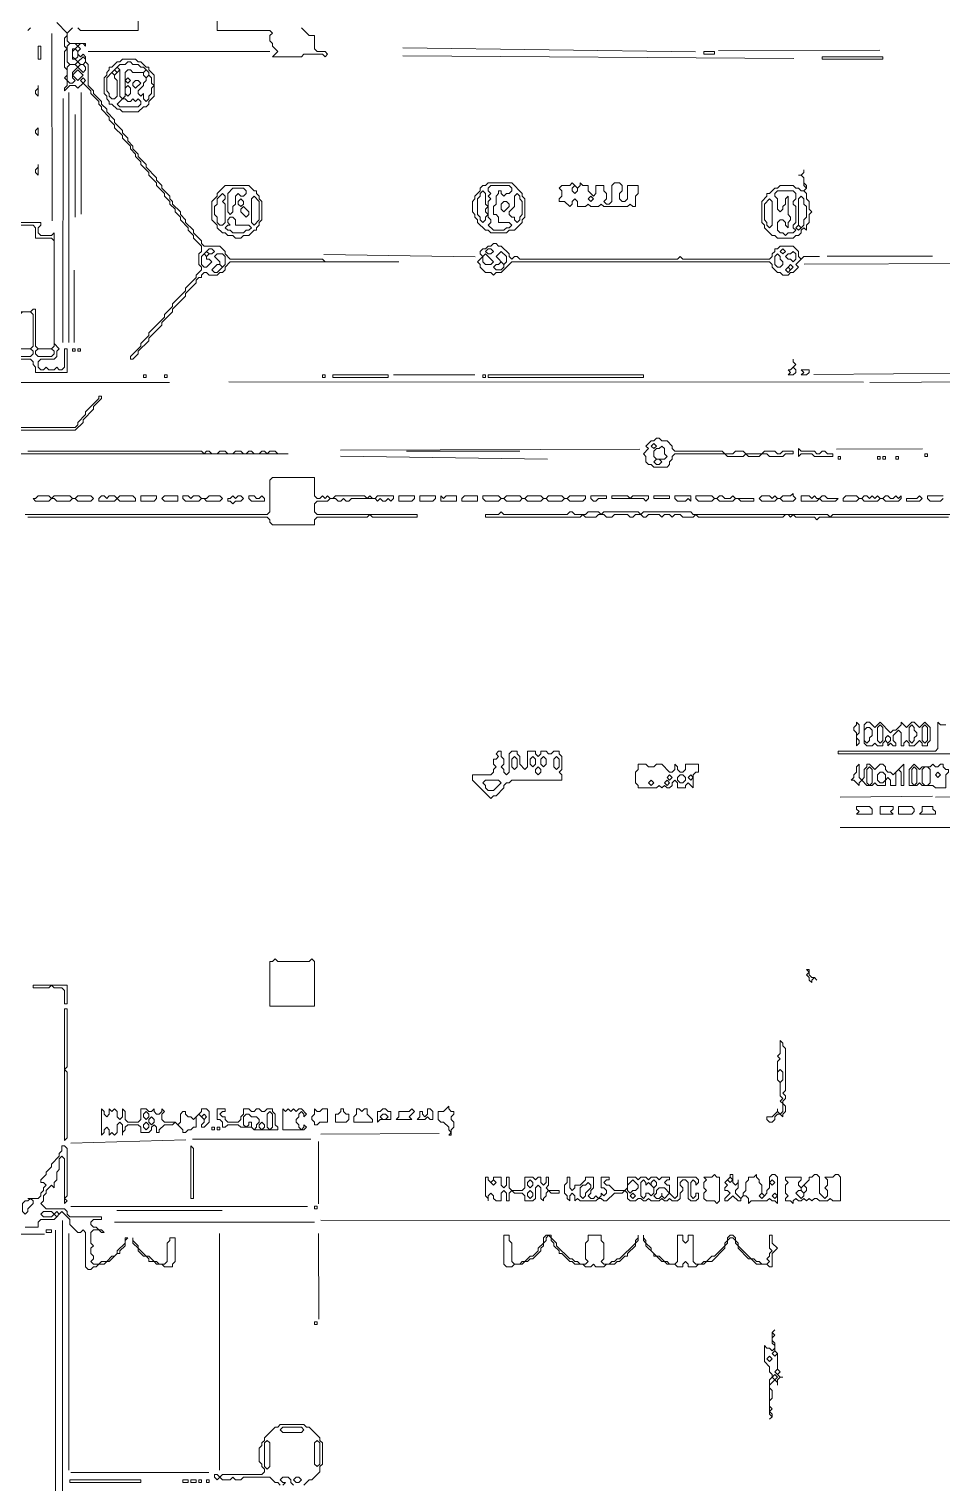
# Model space of a CAD drawing. Extents: x 10 to 1972, y 10 to 1392.
# Drawn here: x 738 to 1086, y 498 to 1050 of the extents above; entities that cross this region are included whole.
import ezdxf

# ---------------------------------------------------------------- set-up
doc = ezdxf.new("R2010")
doc.units = 0
for name, color, linetype, lineweight in [('TEXT_FALLBACK_OUTLINE', 2, 'Continuous', 0), ('TRACE_CURVE', 6, 'Continuous', 0), ('TRACE_STRAIGHT', 5, 'Continuous', 0), ('TRACE_TEXT_SYMBOL', 6, 'Continuous', 0)]:
    doc.layers.add(name, color=color, linetype=linetype, lineweight=lineweight)

msp = doc.modelspace()

# ---------------------------------------------------------------- linework, layer by layer
at = {"layer": 'TEXT_FALLBACK_OUTLINE', "color": 2}
for points in [[(1087, 786), (1085, 786), (1084, 787), (1084, 777), (1083, 776), (1046, 776), (1046, 775), (1189, 775)], [(943, 614), (943, 612), (942, 611), (942, 608), (943, 607), (943, 606), (944, 605), (944, 607), (945, 608), (946, 607), (946, 605), (947, 606), (948, 605), (954, 605), (955, 606), (956, 606), (957, 605), (958, 605), (961, 608), (964, 608), (965, 609), (966, 608), (966, 606), (967, 605), (969, 605), (970, 606), (971, 606), (972, 605), (973, 605), (974, 606), (975, 605), (978, 605), (979, 606), (980, 605), (981, 605), (982, 606), (983, 605), (985, 605), (986, 606), (986, 608), (987, 609), (987, 610), (986, 611), (986, 612), (987, 613), (988, 613), (989, 612), (989, 606), (990, 605), (992, 605), (993, 606), (993, 608), (992, 608), (992, 607), (991, 606), (990, 607), (990, 612), (991, 613), (992, 612), (992, 611), (993, 612), (993, 613), (992, 614), (985, 614)], [(985, 614), (985, 607), (984, 606), (982, 608), (982, 611), (981, 611), (980, 612), (981, 613), (982, 613), (982, 614), (979, 614), (978, 613), (977, 614), (975, 614), (974, 613), (973, 614), (971, 614), (970, 613), (969, 614), (966, 614), (966, 610), (965, 609), (961, 609), (959, 611), (958, 611), (957, 612), (958, 613), (959, 613), (959, 614), (956, 614), (956, 610), (957, 610), (958, 609), (958, 608), (957, 607), (956, 608), (956, 607), (955, 606), (954, 607), (953, 606), (952, 606), (951, 607), (952, 608), (952, 609), (953, 610), (953, 614), (950, 614), (950, 613), (948, 611), (946, 611), (946, 610), (945, 609), (944, 610), (944, 614), (943, 614)]]:
    msp.add_lwpolyline(points, dxfattribs=at)
for points in [[(1053, 787), (1053, 786), (1052, 785), (1052, 784), (1053, 783), (1053, 778), (1054, 779), (1054, 780), (1053, 781), (1053, 782), (1054, 783), (1054, 786)], [(1057, 787), (1056, 786), (1056, 779), (1057, 778), (1059, 778), (1060, 779), (1061, 778), (1063, 778), (1063, 779), (1064, 780), (1065, 779), (1065, 778), (1066, 779), (1067, 778), (1068, 778), (1068, 779), (1067, 780), (1067, 782), (1069, 784), (1070, 783), (1070, 778), (1071, 778), (1071, 779), (1072, 780), (1073, 779), (1073, 778), (1075, 778), (1077, 780), (1078, 779), (1078, 778), (1080, 778), (1080, 779), (1081, 780), (1081, 785), (1079, 787), (1077, 785), (1075, 787), (1074, 787), (1072, 785), (1070, 787), (1070, 786), (1068, 784), (1067, 784), (1066, 783), (1062, 787), (1060, 785), (1058, 787)], [(1056, 784), (1057, 785), (1058, 785), (1059, 784), (1059, 782), (1058, 781), (1058, 780), (1057, 779), (1056, 780)], [(1061, 785), (1062, 786), (1063, 785), (1063, 780), (1062, 779), (1061, 780)], [(1073, 785), (1074, 786), (1075, 785), (1075, 784), (1076, 783), (1076, 782), (1075, 781), (1075, 780), (1074, 779), (1073, 780)], [(1078, 785), (1079, 786), (1080, 785), (1080, 780), (1079, 779), (1078, 780)], [(1064, 781), (1065, 782), (1066, 781), (1066, 780), (1065, 779), (1064, 780)], [(917, 776), (916, 775), (917, 774), (916, 773), (915, 773), (915, 771), (916, 770), (915, 769), (915, 768), (914, 767), (907, 767), (907, 765), (914, 758), (915, 759), (916, 759), (919, 762), (919, 763), (920, 764), (921, 764), (922, 765), (941, 765), (941, 767), (940, 768), (941, 769), (941, 774), (940, 775), (940, 776), (938, 776), (937, 775), (936, 775), (935, 776), (933, 776), (933, 775), (932, 774), (931, 775), (931, 776), (928, 776), (928, 770), (927, 769), (925, 771), (925, 774), (924, 775), (924, 776), (922, 776), (921, 775), (921, 768), (920, 767), (919, 768), (919, 769), (918, 770), (919, 771), (919, 773), (918, 774), (918, 776)], [(922, 773), (923, 774), (924, 773), (924, 770), (923, 769), (922, 770)], [(929, 773), (930, 774), (931, 773), (931, 771), (930, 770), (929, 771)], [(933, 773), (934, 774), (935, 773), (935, 771), (934, 770), (933, 771)], [(938, 773), (939, 774), (940, 773), (940, 770), (939, 769), (938, 770)], [(931, 769), (932, 770), (933, 769), (933, 768), (932, 767), (931, 768)], [(970, 771), (970, 769), (969, 768), (969, 764), (970, 763), (970, 762), (977, 762), (978, 763), (979, 762), (980, 763), (981, 762), (982, 762), (983, 763), (983, 764), (984, 765), (985, 764), (985, 762), (988, 762), (988, 763), (989, 764), (991, 762), (991, 767), (992, 768), (993, 768), (993, 771), (988, 771), (988, 769), (987, 768), (986, 768), (985, 769), (985, 770), (984, 771), (984, 769), (983, 768), (982, 768), (979, 771), (977, 771), (976, 770), (974, 770), (973, 771)], [(1054, 771), (1053, 770), (1053, 768), (1052, 767), (1052, 766), (1051, 765), (1052, 765), (1054, 763), (1054, 764), (1055, 765), (1057, 763), (1059, 763), (1060, 764), (1061, 763), (1064, 763), (1064, 765), (1065, 766), (1066, 765), (1066, 763), (1068, 763), (1068, 768), (1069, 769), (1070, 768), (1070, 763), (1071, 763), (1071, 771), (1067, 767), (1066, 768), (1065, 768), (1064, 769), (1064, 770), (1063, 771), (1062, 771), (1060, 769), (1058, 771), (1057, 771), (1057, 770), (1056, 769), (1056, 766), (1055, 765), (1054, 766)], [(1057, 769), (1058, 770), (1059, 769), (1059, 764), (1058, 763), (1057, 764)], [(1075, 771), (1073, 769), (1073, 763), (1076, 763), (1077, 764), (1078, 763), (1082, 763), (1083, 762), (1087, 762), (1087, 767), (1088, 768), (1088, 769), (1087, 769), (1086, 770), (1086, 771), (1085, 771), (1084, 770), (1083, 770), (1082, 771), (1081, 770), (1078, 770), (1077, 769)], [(1074, 769), (1075, 770), (1076, 769), (1076, 764), (1075, 763), (1074, 764)], [(1078, 769), (1079, 770), (1080, 770), (1081, 769), (1081, 764), (1080, 763), (1079, 763), (1078, 764)], [(911, 764), (912, 765), (917, 765), (918, 764), (915, 761), (913, 761), (912, 762), (912, 763)], [(974, 764), (975, 765), (976, 764), (975, 763)], [(980, 764), (981, 765), (982, 764), (981, 763)], [(981, 766), (982, 767), (983, 766), (982, 765)], [(985, 766), (986, 767), (987, 767), (988, 766), (988, 765), (987, 764), (986, 764), (985, 765)], [(989, 766), (990, 767), (991, 766), (990, 765)], [(1061, 767), (1062, 768), (1063, 768), (1064, 767), (1064, 765), (1063, 764), (1062, 764), (1061, 765)], [(1083, 767), (1084, 768), (1085, 767), (1084, 766)], [(1053, 755), (1053, 754), (1054, 753), (1053, 752), (1059, 752), (1059, 754), (1058, 755)], [(1062, 755), (1062, 752), (1067, 752), (1066, 753), (1067, 754), (1067, 755)], [(1069, 755), (1069, 752), (1074, 752), (1075, 753), (1075, 754), (1074, 755)], [(1078, 755), (1078, 753), (1077, 752), (1083, 752), (1083, 753), (1082, 754), (1082, 755)], [(810, 640), (810, 636), (811, 636), (812, 635), (812, 633), (813, 633), (814, 634), (818, 634), (819, 633), (823, 633), (824, 632), (833, 632), (833, 633), (832, 634), (832, 638), (831, 639), (831, 640), (829, 640), (828, 639), (827, 639), (826, 640), (825, 640), (824, 639), (823, 639), (822, 640), (820, 640), (820, 638), (819, 637), (819, 636), (818, 635), (814, 635), (813, 636), (813, 637), (812, 637), (811, 638), (812, 639), (813, 639), (813, 640)], [(820, 637), (821, 638), (822, 638), (823, 637), (825, 637), (826, 636), (826, 635), (825, 634), (825, 633), (824, 632), (823, 633), (823, 635), (822, 635), (822, 634), (821, 633), (820, 634)], [(829, 638), (830, 639), (831, 638), (831, 633), (830, 632), (829, 633)], [(835, 640), (835, 632), (843, 632), (844, 633), (843, 634), (843, 633), (842, 632), (841, 633), (841, 634), (840, 635), (840, 636), (841, 637), (841, 638), (842, 639), (843, 638), (843, 637), (844, 638), (842, 640), (841, 640), (840, 639), (839, 640), (838, 639), (837, 640), (836, 639)], [(847, 640), (847, 638), (846, 637), (846, 636), (847, 635), (847, 634), (848, 634), (849, 635), (852, 635), (852, 640), (850, 640), (849, 639), (848, 639)], [(808, 633), (809, 633), (809, 632), (808, 632)], [(810, 633), (811, 633), (811, 632), (810, 632)], [(826, 634), (827, 635), (828, 634), (828, 633), (827, 632), (826, 633)], [(912, 614), (912, 607), (913, 606), (913, 605), (913, 607), (914, 608), (915, 607), (915, 606), (916, 605), (918, 605), (918, 608), (919, 609), (920, 608), (920, 605), (921, 605), (921, 608), (922, 609), (923, 608), (926, 608), (927, 607), (927, 605), (930, 605), (931, 606), (931, 610), (932, 611), (933, 610), (933, 606), (934, 605), (934, 606), (935, 607), (935, 608), (936, 609), (937, 608), (940, 608), (940, 609), (936, 609), (935, 610), (936, 611), (936, 614), (935, 614), (935, 612), (934, 611), (933, 612), (933, 614), (932, 614), (931, 613), (930, 614), (927, 614), (927, 610), (926, 609), (922, 609), (921, 610), (921, 614), (920, 614), (920, 611), (919, 610), (918, 611), (918, 614), (915, 614), (915, 613), (914, 612), (913, 613), (913, 614)], [(999, 615), (998, 614), (995, 614), (996, 613), (995, 612), (995, 610), (996, 609), (995, 608), (995, 606), (996, 605), (999, 605), (1000, 604), (1001, 605), (1001, 614), (1000, 614)], [(1005, 615), (1005, 614), (1003, 612), (1004, 611), (1003, 610), (1003, 609), (1004, 609), (1005, 608), (1003, 606), (1003, 605), (1004, 605), (1006, 607), (1008, 605), (1009, 605), (1009, 606), (1010, 607), (1011, 607), (1012, 606), (1012, 604), (1013, 605), (1019, 605), (1020, 606), (1021, 605), (1022, 605), (1023, 604), (1023, 614), (1022, 615), (1021, 615), (1020, 614), (1020, 610), (1019, 609), (1019, 608), (1018, 607), (1017, 608), (1017, 611), (1016, 612), (1016, 613), (1015, 614), (1015, 615), (1014, 614), (1012, 614), (1012, 613), (1011, 612), (1011, 609), (1010, 608), (1010, 607), (1009, 606), (1007, 608), (1007, 609), (1008, 610), (1008, 613), (1008, 612), (1007, 611), (1006, 612), (1006, 615)], [(1004, 613), (1005, 614), (1006, 613), (1005, 612)], [(1037, 615), (1036, 614), (1035, 614), (1035, 613), (1032, 610), (1031, 611), (1031, 612), (1032, 613), (1032, 614), (1026, 614), (1026, 613), (1027, 612), (1026, 611), (1026, 608), (1027, 607), (1026, 606), (1026, 605), (1028, 605), (1029, 604), (1029, 605), (1030, 606), (1031, 605), (1032, 605), (1033, 606), (1034, 605), (1035, 606), (1036, 605), (1037, 606), (1038, 606), (1039, 605), (1042, 605), (1043, 606), (1044, 605), (1047, 605), (1047, 614), (1046, 615), (1045, 615), (1044, 614), (1041, 614), (1042, 613), (1042, 611), (1041, 610), (1042, 609), (1042, 607), (1041, 606), (1039, 608), (1039, 614), (1038, 615)], [(914, 612), (915, 613), (916, 612), (915, 611)], [(928, 612), (929, 613), (930, 612), (930, 611), (929, 610), (928, 611)], [(928, 608), (929, 609), (930, 608), (930, 607), (929, 606), (928, 607)], [(950, 611), (951, 612), (952, 611), (952, 610), (950, 608), (950, 607), (949, 606), (948, 607), (948, 610), (949, 611)], [(968, 613), (970, 611), (970, 610), (969, 609), (968, 609), (967, 608), (966, 609), (966, 611)], [(967, 607), (968, 608), (969, 607), (968, 606)], [(971, 612), (972, 613), (973, 612), (973, 611), (974, 612), (976, 610), (976, 608), (975, 607), (974, 608), (973, 608), (973, 607), (972, 606), (971, 607)], [(975, 612), (976, 613), (977, 612), (977, 611), (976, 610), (975, 611)], [(977, 609), (978, 610), (980, 610), (982, 608), (980, 606), (979, 607), (979, 608), (979, 607), (978, 606), (977, 606), (976, 607), (977, 608)], [(1016, 607), (1017, 608), (1018, 607), (1017, 606)], [(1020, 612), (1021, 613), (1022, 612), (1021, 611)], [(1021, 607), (1022, 608), (1023, 607), (1022, 606)], [(1030, 608), (1031, 609), (1032, 609), (1033, 608), (1033, 607), (1032, 606)], [(1032, 610), (1033, 611), (1034, 610), (1034, 609), (1033, 608), (1032, 609)]]:
    msp.add_lwpolyline(points, close=True, dxfattribs=at)
at = {"layer": 'TRACE_CURVE', "color": 6}
for points in [[(738, 1050), (739, 1051)], [(749, 1053), (753, 1049), (753, 1048), (752, 1047), (752, 1044), (753, 1043), (752, 1042), (752, 1036), (753, 1035), (753, 1033), (752, 1032), (753, 1031), (753, 1029), (752, 1028), (752, 1027), (754, 1029), (756, 1029), (757, 1028), (759, 1030), (762, 1027), (762, 1026)], [(757, 1041), (757, 1042), (758, 1043), (757, 1044), (758, 1045), (759, 1045), (760, 1044), (760, 1045), (754, 1045), (753, 1046), (753, 1049), (755, 1051)], [(757, 1051), (758, 1050), (780, 1050), (780, 1054)], [(810, 1054), (810, 1050), (830, 1050), (831, 1049), (830, 1048), (830, 1046), (831, 1045), (831, 1044), (833, 1042), (831, 1040), (842, 1040), (843, 1041), (850, 1041), (851, 1040), (852, 1041), (851, 1042), (848, 1042), (847, 1043), (847, 1048), (845, 1048), (842, 1051)], [(798, 950), (802, 954), (802, 955), (803, 956), (804, 956), (804, 957), (805, 958), (806, 958), (807, 957), (810, 957), (811, 958), (812, 958), (813, 959), (813, 960), (815, 962), (879, 962), (851, 962), (850, 963), (815, 963), (813, 965), (813, 966), (811, 968), (805, 968), (804, 969), (804, 970), (801, 973), (801, 974), (798, 977), (798, 978), (796, 980), (796, 981), (793, 984), (793, 985), (792, 986), (792, 987), (789, 990), (789, 991), (787, 993), (787, 994), (783, 998), (783, 999), (780, 1002), (780, 1003), (778, 1005), (778, 1006), (776, 1008), (776, 1009), (774, 1011), (774, 1012), (771, 1015), (771, 1016), (768, 1019), (768, 1020), (766, 1022), (766, 1023), (763, 1026), (763, 1027), (761, 1029), (761, 1037), (760, 1038), (760, 1040), (759, 1041), (758, 1040), (757, 1041)], [(762, 1026), (765, 1023), (765, 1022), (766, 1021), (766, 1020), (769, 1017), (769, 1016), (771, 1014), (771, 1013), (774, 1010), (774, 1009), (777, 1006), (777, 1005), (779, 1003), (779, 1002), (781, 1000), (781, 999), (784, 996), (784, 995), (787, 992), (787, 991), (790, 988), (790, 987), (792, 985), (792, 984), (794, 982), (794, 981), (796, 979), (796, 978), (799, 975), (799, 974), (801, 972), (801, 971), (804, 968), (804, 966), (803, 965), (803, 961), (804, 960), (804, 959), (802, 957), (802, 956), (798, 952), (798, 951), (793, 946), (793, 945), (790, 942), (790, 941), (784, 935), (784, 934), (781, 931), (781, 930), (777, 926), (777, 925), (778, 925), (780, 927), (780, 928), (784, 932), (784, 933), (789, 938), (789, 939), (793, 943), (793, 944), (798, 949), (798, 950)], [(742, 975), (743, 976), (743, 977), (694, 977)], [(722, 925), (739, 925), (740, 924), (740, 923), (741, 922), (741, 920), (753, 920), (753, 929), (752, 929), (752, 922), (751, 921), (750, 921), (749, 922), (748, 921), (746, 921), (745, 922), (744, 921), (743, 921), (742, 922), (742, 924), (743, 925), (748, 925), (749, 926), (749, 928), (750, 929), (748, 931), (748, 973), (747, 972), (743, 972), (742, 973), (742, 975)], [(724, 976), (740, 976), (741, 975), (741, 971), (747, 971), (748, 970), (748, 930), (747, 929), (742, 929), (741, 930), (741, 944), (740, 944), (739, 943), (734, 943)], [(712, 898), (756, 898), (759, 901), (759, 902), (763, 906), (763, 907), (766, 910), (766, 911), (765, 911), (765, 910), (760, 905), (760, 904), (757, 901), (757, 900), (756, 899), (712, 899)], [(770, 584), (768, 582), (766, 582), (765, 581), (763, 581), (762, 582), (763, 583), (763, 584), (762, 585), (762, 587), (763, 588), (762, 589), (762, 593), (763, 594), (765, 594), (766, 593), (767, 593), (766, 594), (765, 594), (764, 595), (763, 595), (762, 596), (762, 597), (763, 598), (766, 598), (766, 599), (754, 599), (753, 600), (753, 601), (752, 602), (745, 602), (743, 604), (744, 605), (744, 607), (745, 608), (745, 609), (747, 611), (748, 610), (748, 612), (749, 613), (749, 616), (750, 617), (750, 621), (751, 622), (752, 621), (752, 604), (753, 605), (752, 606), (753, 607), (753, 625), (752, 626), (751, 626), (751, 624), (750, 623), (750, 622), (747, 619), (747, 618), (745, 616), (745, 615), (743, 613), (743, 612), (744, 612), (745, 611), (744, 610)], [(744, 610), (744, 609), (743, 608), (743, 607), (742, 606), (738, 606)], [(737, 595), (742, 595), (742, 597), (743, 598), (748, 598), (751, 601), (754, 598), (754, 596), (757, 593), (758, 593), (759, 594), (760, 593), (760, 580), (761, 579), (762, 579), (763, 580), (764, 580), (765, 581), (767, 581), (768, 582), (769, 582), (772, 585), (773, 585), (773, 586), (775, 588), (775, 590), (776, 591), (775, 591), (775, 589), (772, 586), (772, 585), (771, 584), (770, 584)]]:
    msp.add_lwpolyline(points, dxfattribs=at)
for points in [[(753, 1044), (754, 1045), (756, 1045), (757, 1044), (756, 1043), (755, 1043), (755, 1039), (756, 1039), (757, 1038), (756, 1037), (754, 1037), (753, 1038)], [(755, 1042), (756, 1043), (757, 1042), (757, 1040), (756, 1039), (755, 1040)], [(759, 1040), (760, 1039), (760, 1038), (759, 1037), (758, 1037), (757, 1038)], [(753, 1036), (754, 1037), (756, 1037), (757, 1036), (755, 1034), (755, 1032), (756, 1031), (755, 1030), (754, 1030), (753, 1031)], [(757, 1035), (759, 1033), (757, 1031), (755, 1033)], [(757, 1036), (758, 1037), (759, 1037), (760, 1036), (760, 1035), (759, 1034)], [(758, 1031), (759, 1032), (760, 1031), (759, 1030)], [(804, 964), (805, 965), (806, 964), (806, 963), (807, 963), (808, 962), (806, 960), (805, 960), (804, 961)], [(805, 965), (806, 966), (807, 965), (806, 964)], [(806, 966), (807, 967), (808, 967), (809, 966), (808, 965), (807, 965)], [(809, 964), (810, 965), (812, 965), (813, 964), (813, 961), (812, 960), (811, 961), (811, 962)], [(810, 961), (811, 961), (812, 960), (810, 958), (809, 958), (808, 959)], [(735, 942), (736, 943), (739, 943), (740, 942), (740, 930), (739, 929), (723, 929), (722, 930), (722, 931), (723, 932), (723, 934), (724, 935), (725, 935), (726, 936), (726, 937), (727, 938), (728, 938), (731, 941), (733, 941), (734, 942)], [(721, 928), (722, 929), (739, 929), (740, 928), (740, 927), (739, 926), (722, 926), (721, 927)], [(741, 928), (742, 929), (747, 929), (748, 928), (748, 927), (747, 926), (742, 926), (741, 927)], [(738, 605), (739, 606), (740, 605), (740, 604), (738, 602), (738, 601), (737, 600), (736, 601), (736, 604), (737, 605)], [(743, 600), (744, 601), (747, 601), (748, 600), (747, 599), (744, 599)], [(748, 600), (749, 601), (750, 600), (749, 599)]]:
    msp.add_lwpolyline(points, close=True, dxfattribs=at)
at = {"layer": 'TRACE_STRAIGHT', "color": 5}
for p, q in [((747.16, 1048.87), (747.28, 977.62)), ((761, 1042), (830, 1042)), ((880.62, 1043.31), (991.88, 1041.89)), ((880.63, 1040.29), (1029.16, 1039.3)), ((1000.62, 1042.3), (1061.88, 1042.52)), ((751.36, 931.37), (751.45, 1024.13)), ((753.57, 931.37), (753.58, 1026.38)), ((758.27, 1026.38), (758.29, 980.12)), ((756, 1018), (756, 979)), ((850.6, 964.78), (908.13, 963.94)), ((1041.87, 964.15), (1081.88, 964.14)), ((755.62, 958.88), (755.62, 931.37)), ((1033.12, 961.13), (1124.38, 961.56)), ((877, 919), (908, 919)), ((1036.87, 919.16), (1115.64, 919.81)), ((721.87, 916.15), (791.88, 916.1)), ((814.38, 916.34), (1055.63, 916.26)), ((1058.12, 916.1), (1114.37, 916.61)), ((856.88, 890.38), (970.63, 890.77)), ((882, 890), (925, 890)), ((1045.37, 890.84), (1078.13, 890.89)), ((856.9, 888.08), (935.63, 887.06)), ((1046.87, 758.51), (1081.88, 758.87)), ((1083.12, 758.57), (1135.63, 758.84)), ((1046.87, 746.95), (1269.37, 747.01)), ((849.37, 630.44), (894.37, 630.66)), ((754.39, 627.02), (798.14, 628.23)), ((800.62, 628.55), (845.62, 628.47)), ((848.58, 603.87), (848.58, 627.62)), ((754.37, 602.94), (844.38, 602.96)), ((751.18, 455.12), (751.24, 597.63)), ((771, 597), (847, 597)), ((771.88, 601.38), (811.88, 601.38)), ((849.37, 597.64), (1184.37, 597.58)), ((704.38, 592.28), (744.38, 592.4)), ((748.54, 455.12), (748.57, 593.88)), ((753.6, 592.62), (753.6, 502.62)), ((810.88, 502.62), (810.89, 592.62)), ((848.57, 592.63), (848.63, 560.12)), ((754.37, 501.79), (806.87, 501.83))]:
    msp.add_line(p, q, dxfattribs=at)
at = {"layer": 'TRACE_TEXT_SYMBOL', "color": 6}
for points in [[(742, 1044), (743, 1044), (743, 1039), (742, 1039)], [(995, 1042), (999, 1042), (999, 1041), (995, 1041)], [(1040, 1040), (1063, 1040), (1063, 1039), (1040, 1039)], [(774, 1039), (773, 1038), (772, 1038), (770, 1036), (769, 1036), (769, 1035), (768, 1034), (768, 1033), (767, 1032), (767, 1026), (768, 1025), (768, 1024), (769, 1023), (769, 1022), (770, 1022), (772, 1020), (773, 1020), (774, 1019), (780, 1019), (782, 1021), (783, 1021), (784, 1022), (784, 1023), (786, 1025), (786, 1033), (784, 1035), (784, 1036), (783, 1036), (781, 1038), (780, 1038), (779, 1039)], [(770, 1034), (771, 1033), (771, 1032), (772, 1031), (772, 1025), (771, 1024), (770, 1024), (769, 1025), (769, 1026), (768, 1027), (768, 1032)], [(770, 1034), (771, 1035), (772, 1034), (771, 1033)], [(771, 1035), (772, 1036), (773, 1035), (772, 1034)], [(775, 1037), (776, 1038), (777, 1038), (778, 1037), (780, 1037), (781, 1036), (782, 1036), (783, 1035), (782, 1034), (778, 1034), (777, 1035), (776, 1035), (775, 1034), (775, 1025), (774, 1024), (773, 1025), (773, 1035), (772, 1036), (773, 1037)], [(782, 1034), (783, 1035), (784, 1034), (784, 1033), (783, 1032), (782, 1033)], [(742, 1029), (742, 1028), (741, 1027), (741, 1026), (742, 1025)], [(775, 1031), (776, 1032), (777, 1031), (776, 1030)], [(775, 1028), (776, 1029), (777, 1028), (777, 1026), (776, 1025), (775, 1026)], [(778, 1030), (779, 1031), (780, 1031), (781, 1030), (779, 1028), (778, 1029)], [(783, 1032), (784, 1033), (785, 1032), (785, 1030), (786, 1029), (785, 1028), (785, 1026), (784, 1025), (784, 1024), (783, 1023), (782, 1024), (782, 1026), (781, 1025), (780, 1026), (780, 1027), (782, 1029), (782, 1030), (783, 1031)], [(774, 1024), (775, 1024), (776, 1023), (777, 1023), (778, 1024), (779, 1023), (780, 1024), (781, 1023), (781, 1022), (780, 1021), (773, 1021), (772, 1022)], [(742, 1013), (741, 1012), (741, 1011), (742, 1010)], [(742, 999), (742, 998), (741, 997), (741, 996), (742, 995)], [(1033, 997), (1033, 996), (1032, 995), (1031, 995), (1032, 995), (1033, 994), (1033, 991), (1034, 990), (1033, 989), (1032, 989), (1031, 990), (1030, 990), (1029, 991), (1024, 991), (1023, 990), (1022, 990), (1020, 988), (1019, 988), (1019, 987), (1017, 985), (1017, 977), (1018, 976), (1018, 975), (1021, 972), (1022, 972), (1023, 971), (1029, 971), (1030, 972), (1031, 972), (1032, 973), (1032, 974), (1033, 975), (1034, 974), (1034, 976), (1035, 977), (1035, 980), (1036, 981), (1035, 982), (1035, 985), (1034, 986), (1034, 988), (1033, 989), (1034, 990), (1034, 991), (1033, 992), (1033, 994), (1032, 995), (1033, 996)], [(813, 991), (810, 988), (810, 987), (808, 985), (808, 978), (810, 976), (810, 975), (812, 973), (813, 973), (814, 972), (816, 972), (817, 971), (819, 971), (820, 972), (822, 972), (824, 974), (825, 974), (825, 975), (826, 976), (826, 977), (827, 978), (827, 985), (826, 986), (826, 987), (825, 988), (825, 989), (824, 989), (822, 991)], [(816, 990), (820, 990), (821, 989), (821, 988), (820, 987), (819, 987), (818, 988), (817, 987), (817, 984), (816, 983), (816, 981), (815, 980), (814, 981), (814, 988)], [(913, 992), (912, 991), (911, 991), (910, 990), (910, 989), (908, 987), (908, 986), (907, 985), (907, 981), (908, 980), (908, 979), (909, 978), (909, 977), (912, 974), (913, 974), (914, 973), (920, 973), (921, 974), (923, 974), (926, 977), (926, 978), (927, 979), (927, 986), (926, 987), (926, 988), (922, 992)], [(913, 990), (914, 991), (921, 991), (922, 990), (922, 989), (921, 988), (920, 988), (919, 987), (918, 988), (918, 989), (917, 989), (917, 988), (916, 987), (916, 984), (915, 983), (915, 980), (916, 980), (917, 979), (917, 977), (921, 977), (922, 976), (921, 975), (920, 975), (919, 974), (915, 974), (913, 976), (914, 977), (914, 978), (913, 979), (913, 985), (914, 986), (913, 987), (914, 988), (913, 989)], [(945, 992), (944, 991), (941, 991), (940, 990), (941, 989), (941, 987), (940, 986), (940, 985), (942, 985), (944, 983), (945, 984), (945, 985), (946, 986), (947, 985), (947, 983), (950, 983), (951, 984), (952, 983), (955, 983), (956, 984), (957, 983), (966, 983), (967, 984), (968, 983), (969, 983), (969, 987), (970, 988), (970, 991), (966, 991), (966, 986), (965, 985), (964, 985), (963, 986), (963, 988), (964, 989), (964, 991), (963, 992), (961, 992), (960, 991), (960, 985), (959, 984), (958, 984), (957, 985), (958, 986), (958, 988), (957, 989), (957, 991), (954, 991), (954, 988), (953, 987), (951, 989), (951, 991), (949, 991), (948, 992), (948, 991), (947, 990)], [(945, 990), (946, 991), (947, 990), (947, 989), (946, 988), (945, 989)], [(812, 988), (813, 987), (813, 986), (812, 985), (813, 984), (813, 977), (812, 976), (811, 976), (810, 977), (810, 979), (809, 980), (809, 983), (810, 984), (810, 986)], [(818, 985), (819, 986), (820, 985), (820, 984), (819, 983), (818, 984)], [(823, 986), (824, 987), (826, 985), (826, 978), (824, 976), (823, 977)], [(910, 988), (911, 989), (912, 988), (912, 984), (913, 983), (912, 982), (912, 981), (913, 980), (912, 979), (912, 978), (911, 977), (910, 978), (910, 979), (909, 980), (909, 986), (910, 987)], [(918, 984), (919, 985), (920, 985), (921, 984), (921, 983), (919, 981), (918, 982)], [(923, 987), (924, 988), (925, 987), (925, 986), (926, 985), (926, 980), (925, 979), (925, 978), (924, 977), (923, 978), (923, 979), (922, 979), (921, 980), (921, 981), (923, 983)], [(951, 986), (952, 987), (953, 986), (952, 985)], [(1020, 986), (1021, 985), (1021, 976), (1020, 975), (1019, 976), (1019, 977), (1018, 978), (1018, 984)], [(1022, 988), (1023, 989), (1029, 989), (1030, 988), (1030, 986), (1029, 985), (1029, 984), (1030, 983), (1030, 977), (1029, 976), (1029, 975), (1030, 974), (1029, 973), (1027, 973), (1026, 972), (1025, 973), (1024, 973), (1023, 974), (1023, 977), (1024, 978), (1025, 978), (1026, 977), (1026, 976), (1027, 975), (1027, 977), (1028, 978), (1028, 979), (1027, 980), (1027, 987), (1026, 986), (1026, 984), (1025, 983), (1025, 982), (1024, 981), (1023, 982), (1023, 986), (1022, 987)], [(1031, 986), (1032, 987), (1033, 986), (1033, 984), (1034, 983), (1034, 979), (1033, 978), (1033, 976), (1032, 975), (1031, 976)], [(814, 978), (815, 979), (816, 979), (817, 978), (817, 976), (822, 976), (823, 975), (822, 974), (821, 974), (820, 973), (816, 973), (815, 974), (814, 974), (813, 975), (814, 976), (815, 976), (814, 977)], [(819, 982), (820, 983), (822, 981), (822, 980), (821, 979), (819, 981)], [(1030, 975), (1031, 976), (1032, 975), (1031, 974)], [(915, 969), (914, 968), (913, 968), (912, 967), (911, 967), (910, 966), (910, 965), (911, 964), (909, 962), (910, 961), (910, 960), (912, 958), (914, 958), (915, 957), (916, 958), (918, 958), (922, 962), (1020, 962), (1021, 961), (1021, 960), (1023, 958), (1024, 958), (1025, 957), (1027, 957), (1028, 958), (1029, 958), (1031, 960), (1030, 961), (1033, 964), (1039, 964), (1033, 964), (1032, 963), (1031, 964), (1031, 966), (1029, 968), (1024, 968), (1023, 967), (1022, 967), (1022, 966), (1021, 965), (1021, 964), (1020, 963), (987, 963), (986, 964), (985, 963), (925, 963), (924, 964), (923, 964), (922, 963), (921, 964), (921, 965), (918, 968), (917, 968), (916, 969)], [(911, 964), (912, 965), (915, 962), (914, 961), (912, 961), (911, 962)], [(912, 966), (913, 967), (914, 967), (915, 966), (914, 965), (913, 965)], [(917, 961), (918, 962), (919, 961), (919, 960), (918, 959), (916, 959), (915, 960), (916, 961)], [(918, 966), (920, 964), (920, 962), (919, 961), (916, 964)], [(1022, 964), (1023, 965), (1024, 964), (1024, 963), (1025, 962), (1025, 961), (1024, 960), (1023, 960), (1022, 961)], [(1024, 966), (1025, 967), (1026, 966), (1025, 965)], [(1028, 965), (1029, 966), (1030, 965), (1030, 963), (1029, 962), (1028, 963), (1027, 963), (1026, 964), (1027, 965)], [(1026, 959), (1027, 960), (1028, 959), (1027, 958)], [(1027, 960), (1028, 961), (1029, 960), (1028, 959)], [(755, 929), (756, 929), (756, 928), (755, 928)], [(757, 929), (758, 929), (758, 928), (757, 928)], [(1029, 925), (1029, 924), (1030, 923), (1028, 921), (1027, 921), (1028, 920), (1027, 919), (1029, 919), (1030, 920), (1030, 921), (1029, 922), (1030, 923), (1029, 924)], [(782, 919), (783, 919), (783, 918), (782, 918)], [(790, 919), (791, 919), (791, 918), (790, 918)], [(850, 919), (851, 919), (851, 918), (850, 918)], [(854, 919), (875, 919), (875, 918), (854, 918)], [(911, 919), (912, 919), (912, 918), (911, 918)], [(913, 919), (972, 919), (972, 918), (913, 918)], [(1032, 921), (1033, 920), (1032, 919), (1034, 919), (1035, 920), (1035, 921)], [(977, 895), (976, 894), (975, 894), (973, 892), (974, 891), (972, 889), (973, 888), (973, 886), (974, 885), (975, 885), (976, 884), (981, 884), (982, 885), (982, 886), (983, 887), (983, 888), (984, 889), (1003, 889), (1004, 888), (1010, 888), (1011, 889), (1012, 888), (1016, 888), (1017, 889), (1019, 889), (1020, 888), (1025, 888), (1026, 889), (1029, 889), (1029, 890), (1025, 890), (1024, 889), (1023, 889), (1022, 890), (1018, 890), (1017, 889), (1011, 889), (1010, 890), (1007, 890), (1006, 889), (1003, 889), (1002, 890), (984, 890), (983, 891), (983, 892), (981, 894), (979, 894), (978, 895)], [(975, 892), (976, 893), (977, 892), (976, 891)], [(978, 891), (979, 892), (980, 891), (980, 889), (981, 888), (980, 887), (977, 887), (976, 888), (976, 890), (977, 891)], [(1031, 891), (1031, 888), (1032, 889), (1036, 889), (1037, 888), (1044, 888), (1044, 889), (1042, 889), (1041, 890), (1040, 890), (1039, 889), (1038, 889), (1037, 890), (1032, 890)], [(976, 886), (977, 887), (978, 887), (979, 886), (978, 885), (977, 885)], [(1046, 888), (1047, 888), (1047, 887), (1046, 887)], [(1061, 888), (1062, 888), (1062, 887), (1061, 887)], [(1063, 888), (1064, 888), (1064, 887), (1063, 887)], [(1068, 888), (1069, 888), (1069, 887), (1068, 887)], [(1079, 889), (1080, 889), (1080, 888), (1079, 888)], [(1029, 874), (1028, 873), (1025, 873), (1024, 872), (1023, 872), (1022, 873), (1021, 872), (1020, 873), (1017, 873), (1016, 872), (1017, 871), (1022, 871), (1023, 872), (1024, 872), (1025, 871), (1029, 871), (1030, 872), (1029, 873)], [(742, 873), (741, 872), (740, 872), (741, 871), (746, 871), (747, 872), (748, 872), (749, 871), (754, 871), (755, 872), (756, 872), (757, 871), (762, 871), (763, 872), (762, 873), (757, 873), (756, 872), (755, 872), (754, 873), (748, 873), (747, 872), (746, 873)], [(766, 873), (765, 872), (765, 871), (771, 871), (772, 872), (773, 871), (779, 871), (779, 872), (778, 873), (773, 873), (772, 872), (771, 873), (769, 873), (768, 872), (767, 873)], [(781, 873), (781, 871), (786, 871), (787, 872), (787, 873)], [(790, 873), (789, 872), (790, 871), (795, 871), (795, 873)], [(797, 873), (797, 872), (798, 871), (803, 871), (804, 872), (805, 872), (806, 871), (811, 871), (812, 872), (811, 873), (807, 873), (806, 872), (804, 872), (803, 873), (801, 873), (800, 872), (799, 873)], [(816, 873), (815, 872), (814, 872), (814, 871), (815, 871), (816, 870), (817, 871), (819, 871), (820, 872), (819, 873), (818, 873), (817, 872)], [(822, 873), (822, 872), (823, 871), (828, 871), (828, 872), (827, 873), (826, 872), (825, 872), (824, 873)], [(879, 873), (879, 871), (884, 871), (885, 872), (885, 873)], [(887, 873), (887, 871), (892, 871), (893, 872), (893, 873)], [(895, 873), (895, 871), (901, 871), (901, 873), (897, 873), (896, 872)], [(904, 873), (903, 872), (903, 871), (909, 871), (909, 873)], [(911, 873), (911, 872), (912, 871), (917, 871), (918, 872), (919, 872), (920, 871), (925, 871), (926, 872), (927, 872), (928, 871), (933, 871), (934, 872), (935, 872), (936, 871), (941, 871), (942, 872), (943, 872), (944, 871), (949, 871), (950, 872), (950, 873), (944, 873), (943, 872), (942, 872), (941, 873), (936, 873), (935, 872), (934, 872), (933, 873), (928, 873), (927, 872), (926, 872), (925, 873), (920, 873), (919, 872), (918, 872), (917, 873)], [(952, 873), (952, 872), (953, 871), (954, 871), (955, 872), (958, 872), (958, 873)], [(960, 873), (960, 872), (972, 872), (973, 871), (974, 872), (974, 873), (968, 873), (967, 872), (966, 873)], [(976, 873), (976, 872), (982, 872), (982, 873)], [(984, 873), (984, 872), (985, 871), (988, 871), (989, 872), (990, 871), (990, 873)], [(992, 873), (992, 872), (993, 871), (998, 871), (999, 872), (1000, 872), (1001, 871), (1006, 871), (1007, 872), (1008, 872), (1009, 871), (1014, 871), (1014, 872), (1007, 872), (1006, 873), (1005, 872), (1003, 872), (1002, 873), (1001, 873), (1000, 872), (999, 872), (998, 873)], [(1032, 873), (1032, 871), (1038, 871), (1039, 872), (1040, 871), (1045, 871), (1046, 872), (1042, 872), (1041, 873), (1040, 873), (1039, 872), (1038, 872), (1037, 873), (1036, 872), (1035, 873)], [(1049, 873), (1048, 872), (1048, 871), (1053, 871), (1054, 872), (1055, 872), (1056, 871), (1061, 871), (1062, 872), (1063, 872), (1064, 871), (1069, 871), (1070, 872), (1070, 873), (1069, 872), (1068, 873), (1067, 872), (1066, 872), (1065, 873), (1064, 873), (1063, 872), (1062, 872), (1061, 873), (1060, 872), (1059, 873), (1058, 872), (1057, 873), (1056, 873), (1055, 872), (1054, 872), (1053, 873)], [(1077, 873), (1076, 872), (1072, 872), (1072, 871), (1077, 871), (1078, 872)], [(832, 697), (831, 696), (830, 696), (830, 679), (847, 679), (847, 696), (846, 697), (845, 696), (833, 696)], [(1034, 693), (1035, 692), (1034, 691), (1035, 690), (1035, 689), (1036, 688), (1036, 689), (1037, 690), (1038, 689), (1037, 690), (1036, 690), (1035, 691), (1035, 693)], [(740, 687), (740, 686), (746, 686), (747, 687), (748, 686), (751, 686), (752, 685), (752, 680), (753, 680), (753, 687)], [(752, 678), (752, 628), (753, 629), (753, 654), (752, 655), (753, 656), (753, 678)], [(1024, 666), (1024, 661), (1023, 660), (1024, 659), (1023, 658), (1023, 651), (1024, 650), (1024, 645), (1025, 644), (1024, 643), (1025, 642), (1025, 639), (1024, 638), (1023, 639), (1023, 640), (1023, 639), (1021, 637), (1019, 637), (1019, 636), (1020, 635), (1021, 635), (1022, 636), (1022, 637), (1023, 638), (1024, 638), (1025, 637), (1025, 638), (1026, 639), (1026, 641), (1025, 642), (1025, 643), (1026, 644), (1026, 645), (1025, 646), (1026, 647), (1026, 663), (1025, 664), (1025, 665)], [(1023, 654), (1024, 655), (1025, 654), (1025, 651), (1024, 650), (1023, 651)], [(782, 638), (783, 639), (784, 638), (784, 637), (783, 636), (782, 637)], [(784, 636), (785, 637), (786, 636), (786, 635), (785, 634), (784, 635)], [(804, 637), (805, 638), (806, 637), (805, 636)], [(857, 640), (857, 639), (856, 638), (855, 638), (855, 635), (859, 635), (860, 636), (860, 638), (859, 638), (858, 639), (858, 640)], [(863, 640), (863, 638), (862, 637), (862, 635), (869, 635), (869, 636), (867, 638), (867, 640), (866, 640), (865, 639), (864, 640)], [(873, 640), (872, 639), (871, 639), (871, 635), (872, 636), (876, 636), (876, 639), (875, 639), (874, 640)], [(872, 637), (873, 638), (874, 638), (875, 637), (874, 636), (873, 636)], [(884, 640), (883, 639), (879, 639), (879, 637), (878, 636), (884, 636), (883, 637), (885, 639)], [(890, 640), (890, 638), (889, 637), (888, 638), (888, 639), (887, 639), (887, 637), (886, 636), (889, 636), (890, 637), (891, 636), (892, 636), (892, 639), (891, 640)], [(898, 641), (896, 639), (894, 639), (894, 636), (895, 635), (896, 635), (898, 633), (898, 632), (899, 631), (898, 630), (899, 630), (899, 632), (900, 633), (900, 635), (899, 636), (899, 637), (900, 638), (900, 639), (899, 639), (898, 640)], [(782, 634), (783, 635), (784, 634), (784, 633), (783, 632), (782, 633)], [(800, 626), (800, 606), (801, 606), (801, 625)], [(847, 603), (848, 603), (848, 602), (847, 602)], [(745, 594), (747, 594), (747, 593), (745, 593)], [(778, 591), (778, 589), (780, 587), (780, 586), (782, 584), (783, 584), (784, 583), (784, 582), (786, 582), (787, 581), (789, 581), (790, 580), (793, 580), (793, 581), (794, 582), (794, 591), (792, 591), (792, 590), (791, 589), (791, 582), (790, 581), (788, 581), (787, 582), (786, 582), (784, 584), (783, 584), (780, 587), (780, 588), (778, 590)], [(847, 559), (848, 559), (848, 558), (847, 558)], [(1022, 556), (1021, 555), (1021, 551), (1022, 550), (1022, 549), (1021, 548), (1020, 549), (1019, 549), (1018, 550), (1018, 544), (1020, 542), (1020, 540), (1021, 539), (1021, 538), (1020, 537), (1020, 524), (1021, 523), (1020, 522), (1021, 523), (1021, 524), (1020, 525), (1021, 526), (1020, 527), (1020, 529), (1021, 530), (1021, 533), (1020, 534), (1020, 535), (1022, 537), (1023, 536), (1023, 535), (1023, 537), (1024, 538), (1025, 538), (1024, 538), (1023, 539), (1024, 540), (1023, 541), (1023, 547), (1022, 548), (1022, 551), (1021, 552), (1021, 553), (1022, 554), (1021, 555)], [(1021, 547), (1022, 548), (1023, 547), (1022, 546)], [(1019, 545), (1020, 546), (1021, 545), (1020, 544)], [(1021, 538), (1022, 539), (1023, 538), (1022, 537)], [(1022, 540), (1023, 541), (1024, 540), (1023, 539)], [(828, 513), (829, 514), (830, 513), (830, 504), (829, 503), (828, 504)], [(834, 518), (835, 519), (842, 519), (843, 518), (842, 517), (835, 517)], [(847, 513), (848, 514), (849, 513), (849, 505), (848, 504), (847, 505)], [(754, 499), (781, 499), (781, 498), (754, 498)], [(797, 499), (799, 499), (799, 498), (797, 498)], [(800, 499), (802, 499), (802, 498), (800, 498)], [(803, 499), (804, 499), (804, 498), (803, 498)], [(806, 499), (807, 499), (807, 498), (806, 498)], [(839, 499), (840, 500), (841, 500), (842, 499), (841, 498), (840, 498)]]:
    msp.add_lwpolyline(points, close=True, dxfattribs=at)
for points in [[(730, 889), (837, 889), (833, 889), (832, 890), (830, 890), (829, 889), (828, 890), (827, 890), (826, 889), (824, 889), (823, 890), (822, 890), (821, 889), (820, 889), (819, 890), (817, 890), (816, 889), (814, 889), (813, 890), (811, 890), (810, 889), (808, 889), (807, 890), (806, 890), (805, 889), (804, 890), (738, 890)], [(738, 865), (829, 865), (830, 864), (830, 863), (831, 862), (847, 862), (847, 864), (848, 865), (867, 865), (868, 866), (869, 865), (886, 865), (886, 866), (848, 866), (847, 867), (847, 870), (848, 871), (852, 871), (853, 872), (855, 872), (856, 871), (857, 871), (858, 872), (859, 871), (860, 871), (861, 872), (870, 872), (871, 871), (872, 872), (873, 871), (874, 871), (875, 872), (876, 871), (877, 872), (877, 873), (871, 873), (870, 872), (869, 872), (868, 873), (867, 872), (866, 873), (855, 873), (854, 872), (853, 872), (852, 873), (851, 872), (850, 873), (849, 872), (848, 872), (847, 873), (847, 880), (831, 880), (830, 879), (830, 867), (829, 866), (737, 866)], [(1086, 873), (1080, 873), (1080, 872), (1081, 871), (1085, 871), (1086, 872)], [(1092, 866), (1044, 866), (1043, 865), (1042, 866), (991, 866), (990, 867), (972, 867), (971, 866), (970, 867), (957, 867), (956, 866), (955, 867), (951, 867), (950, 866), (946, 866), (945, 867), (944, 867), (943, 866), (919, 866), (918, 867), (917, 866), (912, 866), (912, 865), (948, 865), (949, 866), (950, 865), (954, 865), (955, 866), (957, 866), (958, 865), (960, 865), (961, 866), (966, 866), (967, 865), (968, 865), (969, 866), (971, 866), (972, 865), (973, 865), (974, 866), (978, 866), (979, 865), (980, 866), (982, 866), (983, 865), (984, 866), (986, 866)], [(986, 866), (987, 865), (991, 865), (992, 866), (993, 865), (1025, 865), (1026, 866), (1027, 866), (1028, 865), (1029, 866), (1030, 865), (1037, 865), (1038, 864), (1039, 865), (1088, 865)], [(766, 640), (766, 630), (767, 631), (767, 632), (768, 633), (769, 632), (769, 630), (770, 631), (771, 630), (772, 631), (772, 634), (773, 635), (774, 634), (774, 630), (774, 631), (775, 632), (775, 633), (776, 634), (780, 634), (781, 633), (781, 631), (784, 631), (785, 632), (785, 633), (786, 634), (787, 633), (787, 631), (788, 631), (788, 632), (790, 634), (793, 634), (794, 635), (797, 632), (797, 631), (798, 631), (799, 632), (800, 632), (801, 633), (802, 633), (802, 637), (803, 638), (805, 636), (805, 635), (804, 634), (804, 633), (805, 633), (807, 635), (807, 639), (806, 640), (804, 640), (804, 639), (801, 636), (800, 637), (799, 637), (798, 638), (798, 639), (797, 639), (796, 638), (796, 635), (795, 634), (794, 635), (790, 635), (789, 636), (789, 638)], [(789, 638), (790, 639), (789, 640), (789, 639), (788, 638), (787, 638), (786, 639), (786, 640), (785, 639), (784, 639), (783, 640), (781, 640), (781, 636), (780, 635), (776, 635), (775, 636), (775, 639), (774, 640), (774, 637), (773, 636), (772, 637), (772, 639), (771, 640), (770, 639), (769, 640), (769, 638), (768, 637), (767, 638), (767, 639), (766, 640)], [(919, 592), (919, 581), (920, 580), (922, 580), (923, 581), (926, 581), (927, 582), (928, 582), (929, 583), (930, 583), (933, 586), (933, 587), (934, 588), (934, 589), (935, 590), (935, 591), (936, 592), (937, 591), (937, 590), (938, 589), (938, 588), (940, 586), (940, 585), (941, 585), (944, 582), (945, 582), (946, 581), (949, 581), (950, 580), (952, 580), (953, 581), (954, 580), (957, 580), (958, 581), (961, 581), (962, 582), (963, 582), (965, 584), (966, 584), (966, 585), (969, 588), (969, 589), (970, 590), (970, 592), (970, 591), (969, 590), (969, 589), (963, 583), (962, 583), (961, 582), (960, 582), (959, 581), (957, 581), (956, 582), (957, 583), (957, 589), (956, 590), (956, 592), (951, 592), (951, 590), (950, 589), (950, 583), (951, 582), (950, 581)], [(950, 581), (948, 581), (947, 582), (946, 582), (945, 583), (944, 583), (939, 588), (939, 589), (937, 591), (937, 592), (935, 592), (934, 591), (934, 589), (932, 587), (932, 586), (930, 584), (929, 584), (927, 582), (926, 582), (925, 581), (923, 581), (922, 582), (922, 589), (921, 590), (921, 592), (919, 592)], [(972, 592), (972, 590), (973, 589), (973, 588), (976, 585), (976, 584), (977, 584), (979, 582), (980, 582), (981, 581), (984, 581), (985, 580), (987, 580), (987, 581), (988, 582), (989, 581), (989, 580), (992, 580), (993, 581), (995, 581), (996, 582), (998, 582), (1003, 587), (1003, 588), (1004, 589), (1004, 590), (1005, 591), (1006, 591), (1007, 590), (1007, 589), (1008, 588), (1008, 587), (1012, 583), (1013, 583), (1015, 581), (1019, 581), (1020, 580), (1021, 580), (1021, 585), (1023, 587), (1021, 589), (1021, 592), (1020, 592), (1020, 587), (1021, 586), (1020, 585), (1020, 584), (1019, 583), (1020, 582), (1019, 581), (1017, 581), (1016, 582), (1015, 582), (1014, 583), (1013, 583), (1008, 588), (1008, 589), (1007, 590), (1007, 591), (1006, 592), (1005, 592), (1004, 591), (1004, 590), (1003, 589)], [(1003, 589), (1003, 588), (999, 584), (998, 584), (996, 582), (995, 582), (994, 581), (992, 581), (991, 582), (991, 592), (989, 592), (989, 590), (988, 589), (987, 590), (987, 592), (985, 592), (985, 582), (984, 581), (982, 581), (981, 582), (980, 582), (978, 584), (977, 584), (975, 586), (975, 587), (973, 589), (973, 590), (972, 591), (972, 592)], [(843, 497), (845, 499), (846, 499), (849, 502), (849, 504), (850, 505), (850, 513), (849, 514), (849, 515), (845, 519), (844, 519), (843, 520), (834, 520), (833, 519), (832, 519), (828, 515), (828, 514), (827, 513), (827, 512), (826, 511), (826, 506), (827, 505), (827, 504), (828, 503), (828, 502), (827, 501), (812, 501), (811, 500), (810, 501), (809, 501), (809, 500), (810, 499), (811, 500), (812, 499), (815, 499), (816, 500), (817, 499), (819, 499), (820, 500), (830, 500), (832, 498), (833, 498), (834, 497)], [(835, 497), (836, 498), (835, 498), (834, 499), (835, 500), (837, 500), (838, 499), (838, 498), (839, 497)]]:
    msp.add_lwpolyline(points, dxfattribs=at)

doc.saveas('drawing.dxf')
